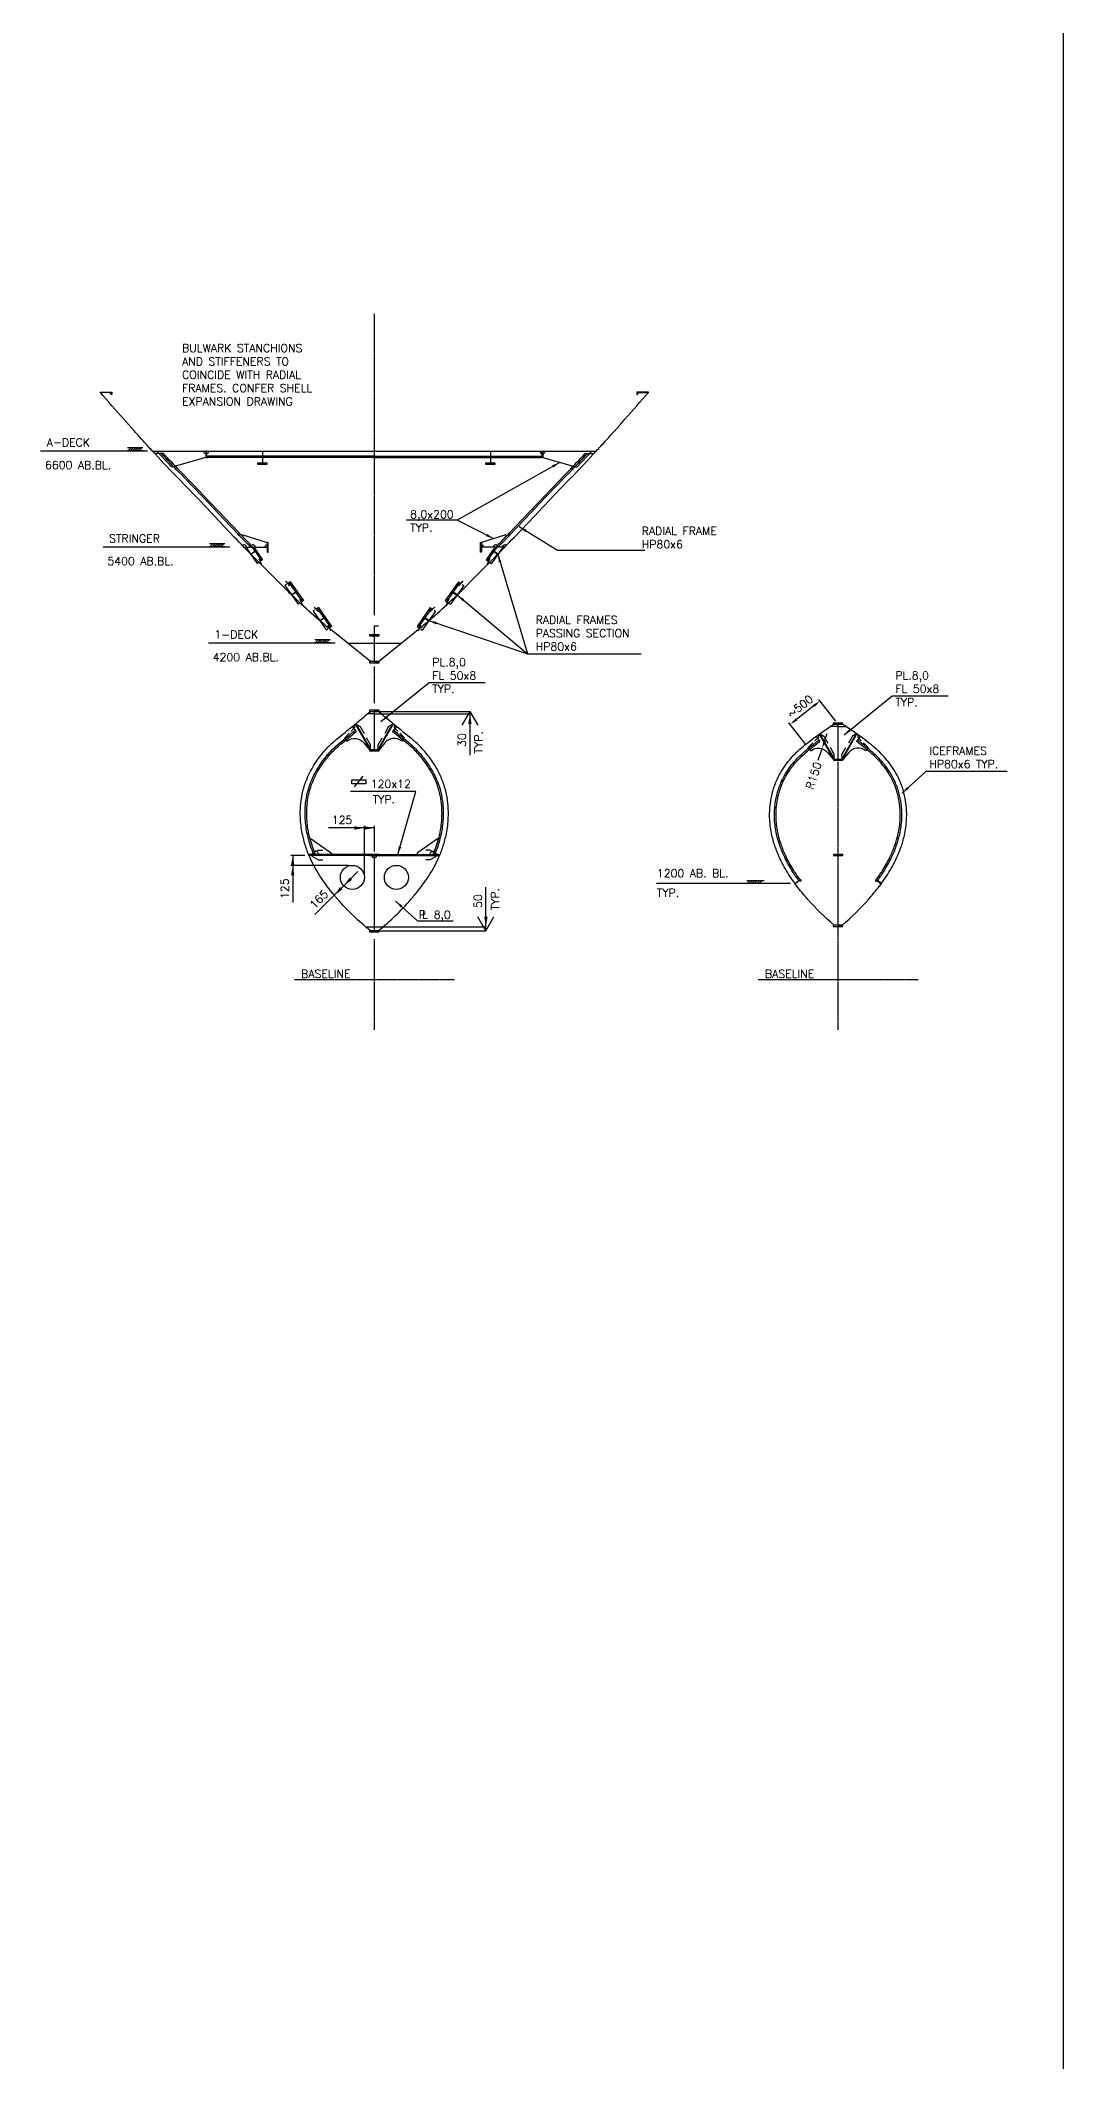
# Model space of a CAD drawing. Extents: x 53504 to 219407, y 25397 to 156081.
# Drawn here: x 204457 to 217246, y 80310 to 105567 of the extents above; entities that cross this region are included whole.
import ezdxf

# ---------------------------------------------------------------- set-up
doc = ezdxf.new("R2010")
doc.units = 0
doc.header["$LTSCALE"] = 250
doc.linetypes.add('PHANTOM', pattern=[2.1, 1.25, -0.2, 0.125, -0.2, 0.125, -0.2])
doc.linetypes.add('PHANTOM2', pattern=[1.25, 0.625, -0.125, 0.125, -0.125, 0.125, -0.125])
doc.layers.get('0').update_dxf_attribs({"linetype": 'CONTINUOUS'})
doc.layers.get('DEFPOINTS').update_dxf_attribs({"linetype": 'CONTINUOUS'})
for name, color, linetype in [('S0CO1', 1, 'CONTINUOUS'), ('S0CO2', 2, 'CONTINUOUS'), ('S0CO5', 4, 'CONTINUOUS'), ('S0DIM', 2, 'CONTINUOUS'), ('S0PH1', 1, 'PHANTOM'), ('S0TX2', 2, 'CONTINUOUS')]:
    doc.layers.add(name, color=color, linetype=linetype)
doc.styles.add('ROMANS', font='romans', dxfattribs={"height": 100})
doc.dimstyles.new('MEDIUM', dxfattribs={"dimscale": 0.5, "dimtxt": 2, "dimasz": 2, "dimexe": 50, "dimexo": 100, "dimgap": 100, "dimtad": 1, "dimdsep": 46, "dimtxsty": 'ROMANS', "dimblk1": 'PIL-2', "dimblk2": 'PIL-3', "dimsah": 1, "dimcen": 200, "dimclrd": 1, "dimclre": 1, "dimclrt": 2, "dimazin": 2, "dimtfac": 1, "dimtmove": 0, "dimatfit": 3, "dimldrblk": 'PIL-3', "dimfxl": 1, "dimtvp": 100, "dimtolj": 1, "dimarcsym": 0})
doc.dimstyles.new('SHORT', dxfattribs={"dimscale": 0.5, "dimtxt": 2, "dimasz": 2, "dimexe": 0, "dimexo": 0, "dimgap": 100, "dimtad": 1, "dimdsep": 46, "dimtxsty": 'ROMANS', "dimblk1": 'PIL-1', "dimblk2": 'PIL-2', "dimsah": 1, "dimcen": 200, "dimclrd": 1, "dimclre": 1, "dimclrt": 2, "dimazin": 2, "dimtfac": 1, "dimtmove": 0, "dimatfit": 3, "dimfxl": 1, "dimtvp": 100, "dimtolj": 1, "dimarcsym": 0})
doc.dimstyles.get("Standard").update_dxf_attribs({"dimscale": 50, "dimtxt": 2, "dimasz": 2, "dimexe": 0.5, "dimexo": 1, "dimgap": 1, "dimtad": 1, "dimdsep": 46, "dimtxsty": 'ROMANS', "dimcen": 1.5, "dimclrd": 1, "dimclre": 1, "dimclrt": 2, "dimazin": 2, "dimtfac": 1, "dimtmove": 2, "dimatfit": 3, "dimfxl": 1, "dimtvp": 100, "dimtolj": 1, "dimarcsym": 0})

# ---------------------------------------------------------------- blocks, each defined once
blk = doc.blocks.new('snip')
at = {"color": 0, "linetype": 'ByBlock'}
for p, q in [((-75, -151), (-75, -221)), ((75, -151), (75, -221))]:
    blk.add_line(p, q, dxfattribs=at)
blk.add_lwpolyline([(75, -151), (13, -43), (-12, -43), (-75, -151)], dxfattribs=at)
blk = doc.blocks.new('SNIP-1')
at = {"color": 0, "linetype": 'PHANTOM'}
blk.add_lwpolyline([(0, 0), (0, -5), (87, -55), (287, -55)], dxfattribs=at)
blk = doc.blocks.new('HP80x7')
at = {"color": 0, "linetype": 'ByBlock'}
blk.add_lwpolyline([(17, -80, 0.773344), (19, -73), (8, -66, -0.267949), (6, -63), (6, 0), (0, 0), (0, -80), (17, -80)], format="xyb", dxfattribs=at)
blk = doc.blocks.new('*X7')
at = {"color": 0}
for p, q in [((13410, 17177), (13450, 17217)), ((13439, 17177), (13479, 17217)), ((13467, 17177), (13507, 17217)), ((13495, 17177), (13535, 17217)), ((13523, 17177), (13563, 17217)), ((13552, 17177), (13592, 17217))]:
    blk.add_line(p, q, dxfattribs=at)
blk = doc.blocks.new('TYKK')
at = {"layer": 'S0CO1'}
for p, q in [((-2.04, 0.82), (2.04, 0.82)), ((-2.04, 0), (2.04, 0))]:
    blk.add_line(p, q, dxfattribs=at)
at = {"layer": 'S0CO1', "xscale": 0.0204, "yscale": 0.0204, "zscale": 0.0204}
blk.add_blockref('*X7', (-275.41, -350.41), dxfattribs=at)
blk = doc.blocks.new('ST10011')
at = {"layer": 'S0CO1'}
for p, q in [((4.24, 0.65), (-0.08, 0.65)), ((0, 0), (0.65, 0.65)), ((0.6, 0), (1.25, 0.65)), ((1.2, 0), (1.85, 0.65)), ((1.8, 0), (2.45, 0.65)), ((2.4, 0), (3.05, 0.65)), ((3, 0), (3.65, 0.65))]:
    blk.add_line(p, q, dxfattribs=at)
blk = doc.blocks.new('*D205')
at = {"layer": 'DEFPOINTS', "color": 0, "transparency": 16777216}
for p in [(214180, 96574), (214228, 96717)]:
    blk.add_point(p, dxfattribs=at)
at = {"layer": 'S0CO1', "color": 1, "lineweight": -2, "transparency": 16777216}
for p, q in [((214259, 96812), (214290, 96907)), ((214180, 96574), (214228, 96717))]:
    blk.add_line(p, q, dxfattribs=at)
at = {"layer": 'S0CO1', "color": 1, "transparency": 16777216}
blk.add_solid([(214243, 96817), (214275, 96807), (214228, 96717)], dxfattribs=at)
at = {"layer": 'S0CO1', "color": 2, "transparency": 16777216, "insert": (214122, 96379), "char_height": 100, "attachment_point": 5, "rotation": 71.6796, "style": 'ROMANS'}
blk.add_mtext('\\A1;R150', dxfattribs=at)
blk = doc.blocks.new('*D206')
at = {"layer": 'DEFPOINTS', "color": 0, "transparency": 16777216}
for p in [(213827, 97019), (214429, 97022), (214053, 96729)]:
    blk.add_point(p, dxfattribs=at)
at = {"layer": 'S0CO1', "color": 1, "lineweight": -2, "transparency": 16777216}
for p, q in [((214124, 97251), (213906, 97081)), ((214398, 97061), (214187, 97332)), ((214023, 96768), (213811, 97039))]:
    blk.add_line(p, q, dxfattribs=at)
at = {"layer": 'S0CO1', "color": 1, "transparency": 16777216}
for points in [[(214113, 97264), (214134, 97238), (214202, 97312)], [(213895, 97094), (213916, 97068), (213827, 97019)]]:
    blk.add_solid(points, dxfattribs=at)
at = {"layer": 'S0CO1', "color": 2, "transparency": 16777216, "insert": (213953, 97245), "char_height": 100, "attachment_point": 5, "rotation": 37.9566, "style": 'ROMANS'}
blk.add_mtext('\\A1;~500', dxfattribs=at)
blk = doc.blocks.new('HP160x8')
at = {"color": 0}
blk.add_lwpolyline([(0, 0), (0, -160), (24, -160, 0.767327), (27, -149), (11, -140, -0.267949), (8, -134), (8, 0)], format="xyb", close=True, dxfattribs=at)
blk = doc.blocks.new('PIL-1')
at = {"color": 0, "linetype": 'ByBlock'}
for q in [(173, 100), (173, -100), (546, 0)]:
    blk.add_line((0, 0), q, dxfattribs=at)
blk = doc.blocks.new('PIL-2')
at = {"color": 0, "linetype": 'ByBlock'}
blk.add_line((0, 0), (-250, 0), dxfattribs=at)
blk.add_solid([(-125, 21), (-125, -21), (0, 0)], dxfattribs=at)
blk = doc.blocks.new('*D207')
at = {"layer": 'DEFPOINTS', "color": 0, "transparency": 16777216}
for p in [(208741, 94491), (210025, 94491), (208692, 94441)]:
    blk.add_point(p, dxfattribs=at)
at = {"layer": 'S0CO1', "color": 1, "lineweight": -2, "transparency": 16777216}
for p, q in [((210025, 94492), (210025, 94943)), ((208741, 94491), (210025, 94491)), ((210025, 94441), (210025, 94491)), ((208692, 94441), (210025, 94441)), ((210025, 94440), (210025, 94439))]:
    blk.add_line(p, q, dxfattribs=at)
for name, p, rotation in [('PIL-1', (210025, 94441), 90), ('PIL-2', (210025, 94491), 270)]:
    blk.add_blockref(name, p, dxfattribs=dict(at, rotation=rotation))
at = {"layer": 'S0CO1', "color": 2, "transparency": 16777216, "insert": (209925, 94812), "char_height": 100, "attachment_point": 5, "rotation": 90, "style": 'ROMANS'}
blk.add_mtext('\\A1;50', dxfattribs=at)
blk = doc.blocks.new('*D208')
at = {"layer": 'DEFPOINTS', "color": 0, "transparency": 16777216}
for p in [(208690, 97181), (208717, 97151), (209825, 97151)]:
    blk.add_point(p, dxfattribs=at)
at = {"layer": 'S0CO1', "color": 1, "lineweight": -2, "transparency": 16777216}
for p, q in [((208690, 97181), (209825, 97181)), ((208717, 97151), (209825, 97151)), ((209825, 97182), (209825, 97183)), ((209825, 97181), (209825, 97151)), ((209825, 97150), (209825, 96693))]:
    blk.add_line(p, q, dxfattribs=at)
for name, p, rotation in [('PIL-1', (209825, 97181), 270), ('PIL-2', (209825, 97151), 90)]:
    blk.add_blockref(name, p, dxfattribs=dict(at, rotation=rotation))
at = {"layer": 'S0CO1', "color": 2, "transparency": 16777216, "insert": (209725, 96824), "char_height": 100, "attachment_point": 5, "rotation": 90, "style": 'ROMANS'}
blk.add_mtext('\\A1;30', dxfattribs=at)
blk = doc.blocks.new('PLDIM2')
at = {"layer": 'S0TX2', "style": 'ROMANS'}
for s, p in [('P', (-19, 0)), ('L', (23, 0))]:
    blk.add_text(s, height=100, dxfattribs=at).set_placement(p)
blk.add_attdef('XX.X', (168, -1), '', height=100, dxfattribs=at)
blk = doc.blocks.new('PIL-3')
at = {"color": 0, "linetype": 'ByBlock'}
blk.add_line((0, 0), (250, 0), dxfattribs=at)
blk.add_solid([(125, 21), (125, -21), (0, 0)], dxfattribs=at)
blk = doc.blocks.new('*D209')
at = {"layer": 'DEFPOINTS', "color": 0, "transparency": 16777216}
for p in [(208506, 95725), (208631, 95383), (208506, 95108)]:
    blk.add_point(p, dxfattribs=at)
at = {"layer": 'S0CO1', "color": 1, "lineweight": -2, "transparency": 16777216}
for p, q in [((208506, 95725), (208056, 95725)), ((208506, 95158), (208506, 95750)), ((208630, 95725), (208507, 95725)), ((208631, 95433), (208631, 95750))]:
    blk.add_line(p, q, dxfattribs=at)
at = {"layer": 'S0CO1', "color": 1, "lineweight": -2, "transparency": 16777216, "rotation": 180}
blk.add_blockref('PIL-3', (208506, 95725), dxfattribs=at)
at = {"layer": 'S0CO1', "color": 1, "lineweight": -2, "transparency": 16777216}
blk.add_blockref('PIL-2', (208631, 95725), dxfattribs=at)
at = {"layer": 'S0CO1', "color": 2, "transparency": 16777216, "insert": (208227, 95825), "char_height": 100, "attachment_point": 5, "style": 'ROMANS'}
blk.add_mtext('\\A1;125', dxfattribs=at)
blk = doc.blocks.new('*D210')
at = {"layer": 'DEFPOINTS', "color": 0, "transparency": 16777216}
for p in [(208248, 95003), (208249, 95002), (208131, 94884)]:
    blk.add_point(p, dxfattribs=at)
at = {"layer": 'S0CO1', "color": 1, "lineweight": -2, "transparency": 16777216}
for p, q in [((208248, 95002), (208130, 94886)), ((208214, 95038), (208231, 95021)), ((208130, 94885), (207886, 94642)), ((208095, 94919), (208112, 94903))]:
    blk.add_line(p, q, dxfattribs=at)
for name, p, rotation in [('PIL-2', (208130, 94885), 224.8813289978603), ('PIL-3', (208248, 95003), 44.88132899786034)]:
    blk.add_blockref(name, p, dxfattribs=dict(at, rotation=rotation))
at = {"layer": 'S0CO1', "color": 2, "transparency": 16777216, "insert": (207937, 94834), "char_height": 100, "attachment_point": 5, "rotation": 44.8813, "style": 'ROMANS'}
blk.add_mtext('\\A1;165', dxfattribs=at)
blk = doc.blocks.new('*D211')
at = {"layer": 'DEFPOINTS', "color": 0, "transparency": 16777216}
for p in [(207610, 95258), (207813, 95383), (208356, 95258)]:
    blk.add_point(p, dxfattribs=at)
at = {"layer": 'S0CO1', "color": 1, "lineweight": -2, "transparency": 16777216}
for p, q in [((207763, 95383), (207585, 95383)), ((208306, 95258), (207585, 95258)), ((207610, 95382), (207610, 95259)), ((207610, 95258), (207610, 94795))]:
    blk.add_line(p, q, dxfattribs=at)
for name, p, rotation in [('PIL-2', (207610, 95383), 90), ('PIL-3', (207610, 95258), 270)]:
    blk.add_blockref(name, p, dxfattribs=dict(at, rotation=rotation))
at = {"layer": 'S0CO1', "color": 2, "transparency": 16777216, "insert": (207510, 94966), "char_height": 100, "attachment_point": 5, "rotation": 90, "style": 'ROMANS'}
blk.add_mtext('\\A1;125', dxfattribs=at)
blk = doc.blocks.new('FLST-2')
at = {"layer": 'S0TX2', "color": 1}
for p, q in [((-256, 101), (-256, 151)), ((-256, 151), (-81, 151)), ((-81, 101), (-256, 101)), ((-222, 65), (-117, 198)), ((-81, 151), (-81, 101))]:
    blk.add_line(p, q, dxfattribs=at)
at = {"layer": 'S0TX2', "style": 'ROMANS'}
blk.add_attdef('FL.ST', (-20, 50), '', height=100, dxfattribs=at)

msp = doc.modelspace()

# ---------------------------------------------------------------- linework, layer by layer
at = {"layer": 'S0CO1', "color": 6}
msp.add_line((217245.628, 56596.307), (217244.682, 153661.231), dxfattribs=at)
at = {"layer": 'S0CO1', "color": 0}
for p, q in [((205995.438, 100402.987), (205886.102, 100402.987)), ((208630.568, 100372.987), (206531.337, 100372.987)), ((208630.568, 100352.987), (206542.397, 100352.987)), ((208630.568, 100372.987), (210729.799, 100372.987)), ((208630.568, 100352.987), (210718.739, 100352.987)), ((211265.699, 100402.987), (211375.034, 100402.987)), ((206822.91, 99232.987), (205240.465, 99232.987)), ((207025.188, 99232.987), (207167.655, 99030.477)), ((207123.001, 99232.987), (207233.085, 99076.508)), ((210138.135, 99232.987), (210028.051, 99076.508)), ((210235.948, 99232.987), (210093.482, 99030.477)), ((207578.884, 98800.458), (207743.832, 98565.991)), ((209682.252, 98800.458), (209517.304, 98565.991)), ((207513.453, 98754.428), (207678.402, 98519.96)), ((209747.683, 98754.428), (209582.734, 98519.96)), ((207866.512, 98433.17), (208031.46, 98198.703)), ((207931.943, 98479.201), (208096.891, 98244.734)), ((209329.193, 98479.201), (209164.245, 98244.734)), ((209394.624, 98433.17), (209229.676, 98198.703)), ((208353.118, 96992.422), (208403.986, 96930.678)), ((208573.426, 96708.203), (208399.265, 97012.727)), ((208580.37, 96712.175), (208406.209, 97016.698)), ((208631.568, 97150.78), (208544.499, 97150.78)), ((208629.568, 97150.78), (208716.637, 97150.78)), ((208680.766, 96712.175), (208854.927, 97016.698)), ((208687.71, 96708.203), (208861.872, 97012.727)), ((208908.018, 96992.422), (208857.15, 96930.678)), ((214426.897, 96991.862), (214329.823, 96991.862)), ((214428.897, 96991.862), (214525.971, 96991.862)), ((214152.232, 96870.924), (214199.329, 96806.257)), ((214370.755, 96589.157), (214196.593, 96893.68)), ((214377.699, 96593.129), (214203.538, 96897.652)), ((214478.095, 96593.129), (214652.256, 96897.652)), ((214485.039, 96589.157), (214659.2, 96893.68)), ((214703.562, 96870.924), (214656.465, 96806.257)), ((208570.568, 95394.987), (207808.31, 95394.987)), ((208570.568, 95382.987), (207813.263, 95382.987)), ((208690.568, 95394.987), (209452.827, 95394.987)), ((208690.568, 95382.987), (209447.873, 95382.987)), ((208520.031, 94490.624), (208741.105, 94490.624))]:
    msp.add_line(p, q, dxfattribs=at)
for points in [[(206525.337, 100352.987), (206101.205, 100232.987), (205912.834, 100432.987)], [(210735.799, 100352.987), (211159.931, 100232.987), (211348.303, 100432.987)], [(206974.628, 99376.795), (206985.42, 99387.212), (207291.984, 99292.987)], [(210286.508, 99376.795), (210275.716, 99387.212), (209969.152, 99292.987)]]:
    msp.add_lwpolyline(points, dxfattribs=at)
at = {"layer": 'S0CO1', "color": 0, "flags": 128}
for points in [[(207085.667, 99232.987, -0.00335696), (206922.658, 99402.356), (206674.101, 99664.417), (206574.299, 99769.568), (206474.175, 99874.457, 0.00125517), (206186.304, 100173.393, -0.004500322), (205968.063, 100402.987)], [(207113.622, 99232.987, -0.00363604), (206937.161, 99416.128), (206688.612, 99678.18), (206588.786, 99783.357), (206488.629, 99888.281, 0.001255226), (206200.676, 100187.302, -0.004234628), (205995.438, 100402.987)], [(210147.514, 99232.987, 0.00363604), (210323.975, 99416.128), (210572.524, 99678.18), (210672.35, 99783.357), (210772.507, 99888.281, -0.001255226), (211060.461, 100187.302, 0.004234628), (211265.699, 100402.987)], [(210175.469, 99232.987, 0.00335696), (210338.478, 99402.356), (210587.035, 99664.417), (210686.837, 99769.568), (210786.961, 99874.457, -0.00125517), (211074.832, 100173.393, 0.004500322), (211293.073, 100402.987)], [(207873.336, 95394.987, -0.020054058), (207833.522, 95499.32, -0.028234), (207793.36, 95645.585, -0.037268), (207767.125, 95835.818, -0.041807), (207771.141, 96026.723, -0.033775), (207796.288, 96171.359, -0.036591), (207841.259, 96310.4, -0.02592), (207886.583, 96407.228, -0.020756), (207941.361, 96500.476, -0.033438), (208046.111, 96641.317, -0.040787), (208169.286, 96763.889, -0.003606399), (208182.642, 96775.011), (208196.721, 96786.539, 0.001080447), (208391.269, 96946.114, 0.001080447)], [(207895.122, 95394.987, -0.02161682), (207852.479, 95505.696, -0.028234), (207812.914, 95649.784, -0.037268), (207787.086, 95837.068, -0.041807), (207791.031, 96024.635, -0.033775), (207815.716, 96166.611, -0.036591), (207859.788, 96302.871, -0.02592), (207904.233, 96397.822, -0.020756), (207958.17, 96489.639, -0.033438), (208061.326, 96628.336, -0.040787), (208182.192, 96748.61, -0.003604073), (208195.321, 96759.543), (208209.382, 96771.056, 0.001080391), (208403.986, 96930.678, 0.001080391)], [(209366.014, 95394.987, 0.02161682), (209408.658, 95505.696, 0.028234), (209448.222, 95649.784, 0.037268), (209474.05, 95837.068, 0.041807), (209470.105, 96024.635, 0.033775), (209445.42, 96166.611, 0.036591), (209401.348, 96302.871, 0.02592), (209356.903, 96397.822, 0.020756), (209302.966, 96489.639, 0.033438), (209199.81, 96628.336, 0.040787), (209078.944, 96748.61, 0.003604073), (209065.816, 96759.543), (209051.754, 96771.056, -0.001080391), (208857.15, 96930.678, -0.001080391)], [(209387.801, 95394.987, 0.020054058), (209427.614, 95499.32, 0.028234), (209467.777, 95645.585, 0.037268), (209494.011, 95835.818, 0.041807), (209489.995, 96026.723, 0.033775), (209464.849, 96171.359, 0.036591), (209419.877, 96310.4, 0.02592), (209374.553, 96407.228, 0.020756), (209319.776, 96500.476, 0.033438), (209215.025, 96641.317, 0.040787), (209091.85, 96763.889, 0.003606399), (209078.494, 96775.011), (209064.415, 96786.539, -0.001080447), (208869.867, 96946.114, -0.001080447)], [(213934.921, 95068.769, -0.01546808), (213857.472, 95181.998, -0.031115), (213759.332, 95358.791, -0.025902), (213700.79, 95500.099, -0.030312), (213658.76, 95646.067, -0.020171), (213641.593, 95740.721, -0.022256), (213632.554, 95835.991, -0.022387), (213632.045, 95930.807, -0.022561), (213640.056, 96025.224, -0.035856), (213669.603, 96169.968, -0.038531), (213720.049, 96308.133, -0.028996), (213771.299, 96405.366, -0.027247), (213833.372, 96496.58, -0.023229), (213897.676, 96573.162, -0.018102), (213968.948, 96645.046, -0.016545), (214050.694, 96716.8, -0.00978), (214137.377, 96785.156, -0.004679409), (214187.555, 96822.424, -0.004679409)], [(213950.974, 95080.694, -0.01542795), (213874.321, 95192.773, -0.031115), (213777.388, 95367.392, -0.025902), (213719.639, 95506.787, -0.030312), (213678.279, 95650.427, -0.020171), (213661.4, 95743.493, -0.022256), (213652.529, 95836.992, -0.022387), (213652.029, 95930.019, -0.022561), (213659.888, 96022.636, -0.035856), (213688.862, 96164.575, -0.038531), (213738.253, 96299.849, -0.028996), (213788.421, 96395.031, -0.027247), (213849.269, 96484.444, -0.023229), (213912.379, 96559.604, -0.018102), (213982.631, 96630.46, -0.016545), (214063.383, 96701.341, -0.00978), (214149.452, 96769.213, -0.004679406), (214199.329, 96806.257, -0.004679406)], [(214904.82, 95080.694, 0.01542795), (214981.472, 95192.773, 0.031115), (215078.406, 95367.392, 0.025902), (215136.155, 95506.787, 0.030312), (215177.515, 95650.427, 0.020171), (215194.394, 95743.493, 0.022256), (215203.265, 95836.992, 0.022387), (215203.765, 95930.019, 0.022561), (215195.906, 96022.636, 0.035856), (215166.932, 96164.575, 0.038531), (215117.541, 96299.849, 0.028996), (215067.373, 96395.031, 0.027247), (215006.525, 96484.444, 0.023229), (214943.415, 96559.604, 0.018102), (214873.163, 96630.46, 0.016545), (214792.411, 96701.341, 0.00978), (214706.342, 96769.213, 0.004679406), (214656.465, 96806.257, 0.004679406)], [(214920.873, 95068.769, 0.01546808), (214998.322, 95181.998, 0.031115), (215096.462, 95358.791, 0.025902), (215155.003, 95500.099, 0.030312), (215197.034, 95646.067, 0.020171), (215214.201, 95740.721, 0.022256), (215223.24, 95835.991, 0.022387), (215223.749, 95930.807, 0.022561), (215215.738, 96025.224, 0.035856), (215186.191, 96169.968, 0.038531), (215135.745, 96308.133, 0.028996), (215084.495, 96405.366, 0.027247), (215022.422, 96496.58, 0.023229), (214958.118, 96573.162, 0.018102), (214886.846, 96645.046, 0.016545), (214805.1, 96716.8, 0.00978), (214718.417, 96785.156, 0.004679409), (214668.239, 96822.424, 0.004679409)]]:
    msp.add_lwpolyline(points, format="xyb", dxfattribs=at)
at = {"layer": 'S0CO1', "color": 0}
for points in [[(208376.267, 97011.504, -0.380493881), (208374.761, 96971.648), (208339.114, 96934.511)], [(208884.869, 97011.504, 0.380493881), (208886.376, 96971.648), (208922.023, 96934.511)], [(208314.031, 96908.38), (208256.059, 96847.986), (208287.741, 96809.305), (208287.93, 96809.46, -0.413836442), (208498.924, 96788.884), (208570.568, 96701.872)], [(208947.105, 96908.38), (209005.077, 96847.986), (208973.395, 96809.305), (208973.206, 96809.46, 0.413836442), (208762.212, 96788.884), (208690.568, 96701.872)], [(214111.36, 96789.334), (214053.388, 96728.939), (214085.07, 96690.258), (214085.259, 96690.413, -0.413836442), (214296.253, 96669.838), (214367.897, 96582.825)], [(214175.381, 96890.006, -0.380493881), (214173.875, 96850.15), (214138.228, 96813.013)], [(214744.434, 96789.334), (214802.406, 96728.939), (214770.724, 96690.258), (214770.535, 96690.413, 0.413836442), (214559.541, 96669.838), (214487.897, 96582.825)], [(214680.413, 96890.006, 0.380493881), (214681.919, 96850.15), (214717.566, 96813.013)]]:
    msp.add_lwpolyline(points, format="xyb", dxfattribs=at)
at = {"layer": 'S0CO1', "color": 0, "flags": 128}
for points in [[(207879.68, 95431.887), (207828.889, 95583.702), (207842.722, 95588.001), (208095.122, 95409.987), (208095.122, 95394.987), (207935.122, 95394.987, 0.535677284)], [(209381.456, 95431.887), (209432.247, 95583.702), (209418.414, 95588.001), (209166.014, 95409.987), (209166.014, 95394.987), (209326.014, 95394.987, -0.535677284)]]:
    msp.add_lwpolyline(points, format="xyb", close=True, dxfattribs=at)
at = {"layer": 'S0CO1', "color": 0}
for centre in [(208355.568, 95107.987), (208905.568, 95107.987)]:
    msp.add_circle(centre, 150, dxfattribs=at)
for centre, start, end in [((206525.337, 100432.987), 180, 270), ((206531.337, 100432.987), 270, 0), ((210729.799, 100432.987), 180, 270), ((210735.799, 100432.987), 270, 0), ((207001.984, 99232.987), 0, 134.0491084), ((207113.622, 99232.987), 0, 134.3034363), ((207291.984, 99232.987), 90, 180), ((209969.152, 99232.987), 0, 90), ((210147.514, 99232.987), 45.6965637, 180), ((210259.152, 99232.987), 45.9508916, 180), ((208630.568, 95382.987), 180, 0)]:
    msp.add_arc(centre, 30, start, end, dxfattribs=at)
at = {"layer": 'S0CO2', "color": 0}
for points in [[(205205.645, 101172.028), (205350.645, 101172.028), (205350.645, 101149.028, -0.767326988), (205339.449, 101146.028), (205330.211, 101162.028, 0.267949192), (205325.015, 101165.028), (205205.645, 101165.028)], [(212055.491, 101172.028), (211910.491, 101172.028), (211910.491, 101149.028, 0.767326988), (211921.687, 101146.028), (211930.925, 101162.028, -0.267949192), (211936.121, 101165.028), (212055.491, 101165.028)]]:
    msp.add_lwpolyline(points, format="xyb", close=True, dxfattribs=at)
for points in [[(207170.568, 100270.987), (207290.568, 100270.987), (207290.568, 100282.987), (207170.568, 100282.987)], [(210020.568, 100270.987), (210140.568, 100270.987), (210140.568, 100282.987), (210020.568, 100282.987)], [(207303.984, 99172.987), (207303.984, 99292.987), (207291.984, 99292.987), (207291.984, 99172.987)], [(209957.152, 99172.987), (209957.152, 99292.987), (209969.152, 99292.987), (209969.152, 99172.987)], [(208570.568, 98128.213), (208690.568, 98128.213), (208690.568, 98140.213), (208570.568, 98140.213)], [(208569.568, 97790.728), (208689.568, 97790.728), (208689.568, 97805.728), (208569.568, 97805.728)], [(208569.568, 97180.78), (208689.568, 97180.78), (208689.568, 97195.78), (208569.568, 97195.78)], [(214366.897, 97021.862), (214486.897, 97021.862), (214486.897, 97036.862), (214366.897, 97036.862)], [(208570.568, 96689.872), (208690.568, 96689.872), (208690.568, 96701.872), (208570.568, 96701.872)], [(214367.897, 96570.825), (214487.897, 96570.825), (214487.897, 96582.825), (214367.897, 96582.825)], [(208570.568, 95382.987), (208690.568, 95382.987), (208690.568, 95394.987), (208570.568, 95394.987)], [(214367.897, 95382.987), (214487.897, 95382.987), (214487.897, 95394.987), (214367.897, 95394.987)], [(214366.897, 94493.847), (214486.897, 94493.847), (214486.897, 94508.847), (214366.897, 94508.847)], [(208571.568, 94425.624), (208691.568, 94425.624), (208691.568, 94440.624), (208571.568, 94440.624)]]:
    msp.add_lwpolyline(points, close=True, dxfattribs=at)
at = {"layer": 'S0CO5', "color": 0}
for p, q in [((205858.337, 100432.987), (211402.799, 100432.987)), ((207230.568, 100432.987), (207230.568, 100282.987)), ((210080.568, 100432.987), (210080.568, 100282.987)), ((207001.984, 99232.987), (207291.984, 99232.987)), ((210259.152, 99232.987), (209969.152, 99232.987)), ((208630.568, 98140.213), (208630.568, 98251.975)), ((208630.568, 98251.975), (208680.568, 98251.975)), ((208296.686, 98032.987), (208964.451, 98032.987)), ((208630.568, 97805.728), (208630.568, 98128.213)), ((208630.568, 96701.872), (208630.568, 97180.78)), ((214427.897, 96582.825), (214427.897, 97021.862)), ((208630.568, 94440.624), (208630.568, 95382.987))]:
    msp.add_line(p, q, dxfattribs=at)
at = {"layer": 'S0CO5', "color": 0, "flags": 128}
for points in [[(208630.568, 97805.728), (208580.568, 97805.728), (208130.568, 98165.971, -0.010767), (207875.64, 98379.217, -0.011762), (207630.568, 98603.737, -0.004805), (207514.105, 98717.755), (207398.844, 98832.987), (207298.855, 98932.98), (207198.879, 99032.987), (207164.688, 99067.292), (207130.568, 99101.672, -0.005141), (206879.15, 99361.04), (206630.568, 99623.127), (206530.84, 99728.201), (206430.813, 99832.987, 0.001255), (206143.19, 100131.666, -0.005871), (205858.337, 100432.987, -0.002715), (205743.98, 100558.189, -0.001034), (205630.568, 100684.248), (205564.109, 100758.555), (205497.781, 100832.987, -0.002590495), (205205.644, 101165.028, -0.002590495)], [(208630.568, 97805.728), (208680.568, 97805.728), (209130.568, 98165.971, 0.010767), (209385.496, 98379.217, 0.011762), (209630.568, 98603.737, 0.004805), (209747.031, 98717.755), (209862.292, 98832.987), (209962.281, 98932.98), (210062.257, 99032.987), (210096.449, 99067.292), (210130.568, 99101.672, 0.005141), (210381.987, 99361.04), (210630.568, 99623.127), (210730.297, 99728.201), (210830.323, 99832.987, -0.001255), (211117.946, 100131.666, 0.005871), (211402.799, 100432.987, 0.002715), (211517.156, 100558.189, 0.001034), (211630.568, 100684.248), (211697.027, 100758.555), (211763.355, 100832.987, 0.002590495), (212055.492, 101165.028, 0.002590495)], [(208631.568, 94440.624), (208580.568, 94440.624, -0.04474), (208173.798, 94832.987, -0.002638), (208152.056, 94858.343, -0.002371), (208130.568, 94883.917, -0.023598), (207968.285, 95098.826, -0.041527), (207835.279, 95332.987, -0.027289), (207776.652, 95480.193, -0.028234), (207734.697, 95632.987, -0.037268), (207707.243, 95832.068, -0.041807), (207711.469, 96032.987, -0.033775), (207738.003, 96185.601, -0.036591), (207785.674, 96332.987, -0.02592), (207833.632, 96435.445, -0.020756), (207890.932, 96532.987, -0.033438), (208000.466, 96680.26, -0.040787), (208130.568, 96809.724, -0.003613), (208144.606, 96821.414), (208158.741, 96832.987, 0.00235), (208580.568, 97180.78), (208631.568, 97180.78)], [(208629.568, 94440.624), (208680.568, 94440.624, 0.04474), (209087.338, 94832.987, 0.002638), (209109.08, 94858.343, 0.002371), (209130.568, 94883.917, 0.023598), (209292.851, 95098.826, 0.041527), (209425.857, 95332.987, 0.027289), (209484.484, 95480.193, 0.028234), (209526.439, 95632.987, 0.037268), (209553.893, 95832.068, 0.041807), (209549.668, 96032.987, 0.033775), (209523.134, 96185.601, 0.036591), (209475.463, 96332.987, 0.02592), (209427.504, 96435.445, 0.020756), (209370.204, 96532.987, 0.033438), (209260.67, 96680.26, 0.040787), (209130.568, 96809.724, 0.003613), (209116.53, 96821.414), (209102.396, 96832.987, -0.00235), (208680.568, 97180.78), (208629.568, 97180.78)], [(214428.897, 94508.847), (214377.897, 94508.847, -0.032983), (214049.342, 94832.987, -0.007091), (213987.435, 94904.716, -0.009199), (213927.897, 94978.423, -0.023025), (213806.925, 95149.672, -0.031115), (213705.164, 95332.987, -0.025902), (213644.244, 95480.035, -0.030312), (213600.203, 95632.987, -0.020171), (213582.172, 95732.403, -0.022256), (213572.63, 95832.987, -0.022387), (213572.091, 95933.17, -0.022561), (213580.56, 96032.987, -0.035856), (213611.826, 96186.148, -0.038531), (213665.439, 96332.987, -0.028996), (213719.93, 96436.371, -0.027247), (213785.68, 96532.987, -0.023229), (213853.567, 96613.837, -0.018102), (213927.897, 96688.805, -0.016545), (214012.626, 96763.177, -0.00978), (214101.153, 96832.987, -0.024656), (214377.897, 97021.862), (214428.897, 97021.862)], [(214426.897, 94508.847), (214477.897, 94508.847, 0.032983), (214806.452, 94832.987, 0.007091), (214868.359, 94904.716, 0.009199), (214927.897, 94978.423, 0.023025), (215048.869, 95149.672, 0.031115), (215150.63, 95332.987, 0.025902), (215211.549, 95480.035, 0.030312), (215255.591, 95632.987, 0.020171), (215273.622, 95732.403, 0.022256), (215283.164, 95832.987, 0.022387), (215283.703, 95933.17, 0.022561), (215275.234, 96032.987, 0.035856), (215243.968, 96186.148, 0.038531), (215190.355, 96332.987, 0.028996), (215135.863, 96436.371, 0.027247), (215070.113, 96532.987, 0.023229), (215002.227, 96613.837, 0.018102), (214927.897, 96688.805, 0.016545), (214843.167, 96763.177, 0.00978), (214754.641, 96832.987, 0.024656), (214477.897, 97021.862), (214426.897, 97021.862)]]:
    msp.add_lwpolyline(points, format="xyb", dxfattribs=at)
msp.add_lwpolyline([(214427.897, 94508.847), (214427.897, 95382.987)], dxfattribs=at)
at = {"layer": 'S0PH1', "color": 0, "ltscale": 0.02}
for p, q in [((208630.568, 98384.644), (208630.568, 102147.996)), ((208630.568, 97283.999), (208630.568, 97743.804)), ((214427.897, 95409.827), (214427.897, 96556.634)), ((214427.897, 93203.958), (214427.897, 94486.388)), ((208630.568, 93203.958), (208630.568, 94334.926)), ((207630.568, 93832.987), (209630.568, 93832.987)), ((213427.897, 93832.987), (215427.897, 93832.987))]:
    msp.add_line(p, q, dxfattribs=at)
at = {"layer": 'S0PH1', "color": 0}
for p, q in [((207101.604, 99232.987), (207218.772, 99066.438)), ((210159.532, 99232.987), (210042.364, 99066.438)), ((207564.571, 98790.389), (207729.52, 98555.922)), ((209696.565, 98790.389), (209531.617, 98555.922)), ((207917.63, 98469.132), (208082.578, 98234.664)), ((209343.506, 98469.132), (209178.558, 98234.664))]:
    msp.add_line(p, q, dxfattribs=at)
at = {"layer": 'S0PH1', "color": 0, "linetype": 'PHANTOM2', "flags": 128}
for points in [[(207233.085, 99076.508), (207212.802, 99062.238), (207187.167, 99089.608), (207221.363, 99022.857), (207195.728, 99050.227), (207167.655, 99030.477)], [(210028.051, 99076.508), (210048.334, 99062.238), (210073.969, 99089.608), (210039.773, 99022.857), (210065.408, 99050.227), (210093.482, 99030.477)], [(207578.884, 98800.458), (207558.601, 98786.189), (207575.699, 98752.814), (207524.429, 98807.552), (207541.527, 98774.177), (207513.453, 98754.428)], [(209682.252, 98800.458), (209702.535, 98786.189), (209685.437, 98752.814), (209736.708, 98807.552), (209719.609, 98774.177), (209747.683, 98754.428)], [(207743.832, 98565.991), (207723.549, 98551.722), (207697.914, 98579.091), (207732.111, 98512.341), (207706.475, 98539.71), (207678.402, 98519.96)], [(209517.304, 98565.991), (209537.587, 98551.722), (209563.222, 98579.091), (209529.025, 98512.341), (209554.661, 98539.71), (209582.734, 98519.96)], [(207931.943, 98479.201), (207911.66, 98464.932), (207928.758, 98431.556), (207877.487, 98486.295), (207894.586, 98452.92), (207866.512, 98433.17)], [(208096.891, 98244.734), (208076.608, 98230.464), (208050.973, 98257.834), (208085.169, 98191.083), (208059.534, 98218.453), (208031.46, 98198.703)], [(209164.245, 98244.734), (209184.528, 98230.464), (209210.164, 98257.834), (209175.967, 98191.083), (209201.602, 98218.453), (209229.676, 98198.703)], [(209329.193, 98479.201), (209349.477, 98464.932), (209332.378, 98431.556), (209383.649, 98486.295), (209366.551, 98452.92), (209394.624, 98433.17)]]:
    msp.add_lwpolyline(points, dxfattribs=at)
at = {"layer": 'S0TX2', "color": 0}
for p, q in [((205796.736, 100432.987), (204456.554, 100432.987)), ((208138.987, 98032.987), (206556.542, 98032.987))]:
    msp.add_line(p, q, dxfattribs=at)
msp.add_lwpolyline([(213833.3, 95032.987), (212156.466, 95032.987)], dxfattribs=at)

# ---------------------------------------------------------------- block references
at = {"layer": 'S0CO1', "color": 0}
for name, p, xscale, yscale, zscale, rotation in [('SNIP-1', (208406.209, 97016.698), -0.5, 0.5, 0.5, 119.7658701747179), ('SNIP-1', (208854.927, 97016.698), 0.5, 0.5, 0.5, 240.2341298252821), ('SNIP-1', (208580.37, 96712.175), 0.5, 0.5, 0.5, 119.7658701747253), ('SNIP-1', (208680.766, 96712.175), -0.5, 0.5, 0.5, 240.2341298252747), ('SNIP-1', (214203.538, 96897.652), -0.5, 0.5, 0.5, 119.7658701747179), ('SNIP-1', (214652.256, 96897.652), 0.5, 0.5, 0.5, 240.2341298252821), ('SNIP-1', (214377.699, 96593.129), 0.5, 0.5, 0.5, 119.7658701747252), ('SNIP-1', (214478.095, 96593.129), -0.5, 0.5, 0.5, 240.2341298252747), ('snip', (207810.977, 95388.489), 0.8, 0.8, 0.8, 90), ('snip', (209450.159, 95388.489), -0.8, 0.8, 0.8, 270)]:
    msp.add_blockref(name, p, dxfattribs=dict(at, xscale=xscale, yscale=yscale, zscale=zscale, rotation=rotation))
for name, p, values in [('FLST-2', (208605.914, 96175.399), {'FL.ST': '120x12'}), ('PLDIM2', (209203.793, 94592.528), {'XX.X': '8,0'})]:
    msp.add_blockref(name, p, dxfattribs=at).add_auto_attribs(values)
at = {"layer": 'S0CO2', "color": 0}
msp.add_blockref('HP80x7', (206525.337, 100432.987), dxfattribs=at)
at = {"layer": 'S0CO2', "color": 0, "xscale": -1}
msp.add_blockref('HP80x7', (210735.799, 100432.987), dxfattribs=at)
at = {"layer": 'S0CO2', "color": 0, "yscale": 0.5, "zscale": 0.5}
for p, xscale, rotation in [((207085.18, 99147.71), -0.4999999999999999, 125.1264946642055), ((210175.956, 99147.71), 0.5, 234.8735053357945), ((207595.928, 98637.194), -0.4999999999999999, 125.1264946642055), ((209665.209, 98637.194), 0.5, 234.8735053357945), ((207948.986, 98315.936), -0.4999999999999999, 125.1264946642055), ((209312.15, 98315.936), 0.5, 234.8735053357945)]:
    msp.add_blockref('HP160x8', p, dxfattribs=dict(at, xscale=xscale, rotation=rotation))
at = {"layer": 'S0CO2', "color": 0, "xscale": -1, "rotation": 126.608000935023}
msp.add_blockref('HP80x7', (213886.755, 95032.987), dxfattribs=at)
at = {"layer": 'S0CO2', "color": 0, "rotation": 233.391999064977}
msp.add_blockref('HP80x7', (214969.039, 95032.987), dxfattribs=at)
at = {"layer": 'S0DIM', "color": 0, "xscale": 50, "yscale": 50, "zscale": 50}
msp.add_blockref('ST10011', (213290.381, 95032.987), dxfattribs=at)
at = {"layer": 'S0TX2', "color": 0, "xscale": 47.25, "yscale": 47.25, "zscale": 47.25}
for p in [(205641.308, 100441.993), (206666.162, 99241.993), (207982.239, 98041.993)]:
    msp.add_blockref('TYKK', p, dxfattribs=at)

# ---------------------------------------------------------------- texts
at = {"layer": 'S0TX2', "color": 0, "style": 'ROMANS'}
for s, p in [('A-DECK', (204536.415, 100493.245)), ('6600 AB.BL.', (204514.113, 100209.503)), ('STRINGER', (205315.363, 99293.245)), ('5400 AB.BL.', (205293.705, 99009.503)), ('1-DECK', (206631.44, 98093.245)), ('4200 AB.BL.', (206609.782, 97809.503)), ('TYP.', (208609.794, 96033.055)), ('1200 AB. BL.', (212161.913, 95108.854)), ('TYP.', (212161.913, 94864.933)), ('BASELINE', (207715.55, 93852.716)), ('BASELINE', (213512.879, 93852.716))]:
    msp.add_text(s, height=100, dxfattribs=at).set_placement(p)
for p in [(209981.314, 96656.828), (210189.001, 94696.328)]:
    msp.add_text('TYP.', height=100, rotation=90, dxfattribs=at).set_placement(p)
at = {"layer": 'S0TX2', "color": 0, "char_height": 100, "attachment_point": 1, "style": 'ROMANS'}
for s, insert, width in [('BULWARK STANCHIONS AND STIFFENERS TO COINCIDE WITH RADIAL FRAMES. CONFER SHELL EXPANSION DRAWING', (206226.923, 101772.327), 1796.90935), ('8,0x200\\PTYP.', (209077.946, 99694.418), 1392.29379), ('RADIAL FRAME HP80x6', (211972.602, 99486.774), 1392.29379), ('RADIAL FRAMES PASSING SECTION HP80x6', (210647.21, 98375.6), 1392.29379), ('PL.8,0\\PFL 50x8\\PTYP.', (209354.754, 97846.747), 1392.29379), ('PL.8,0\\PFL 50x8\\PTYP.', (215143.083, 97680.329), 1392.29379), ('ICEFRAMES\\PHP80x6 TYP.', (215567.531, 96740.314), 1392.29379)]:
    msp.add_mtext(s, dxfattribs=dict(at, insert=insert, width=width))

# ---------------------------------------------------------------- dimensions: what is measured, and where the dimension line sits
at = {"layer": 'S0CO1', "color": 0}
dim = msp.add_aligned_dim(p1=(214428.897, 97021.862), p2=(214053.388, 96728.939), distance=-368.274, text='~500', dimstyle='STANDARD', dxfattribs=at)
dim.commit()
dim.dimension.update_dxf_attribs({"geometry": '*D206', "text_midpoint": (213953.124, 97244.624)})
for base, p1, p2, dimstyle, picture, middle in [((209825.422, 97150.78), (208689.568, 97180.78), (208716.637, 97150.78), 'SHORT', '*D208', (209825.422, 96824.139)), ((207609.925, 95257.987), (207813.263, 95382.987), (208355.568, 95257.987), 'MEDIUM', '*D211', (207609.925, 94966.49)), ((210025.281, 94490.624), (208691.568, 94440.624), (208741.105, 94490.624), 'SHORT', '*D207', (210025.281, 94811.869))]:
    dim = msp.add_linear_dim(base=base, p1=p1, p2=p2, angle=90, dimstyle=dimstyle, dxfattribs=at)
    dim.commit()
    dim.dimension.update_dxf_attribs({"geometry": picture, "text_midpoint": middle, "dimtype": 160})
dim = msp.add_radius_dim(center=(214180.455, 96574.492), mpoint=(214227.605, 96716.889), dimstyle='STANDARD', dxfattribs=at)
dim.commit()
dim.dimension.update_dxf_attribs({"geometry": '*D205', "text_midpoint": (214121.615, 96378.983), "dimtype": 164})
dim = msp.add_linear_dim(base=(208505.568, 95724.87), p1=(208630.568, 95382.987), p2=(208505.568, 95107.987), dimstyle='MEDIUM', dxfattribs=at)
dim.commit()
dim.dimension.update_dxf_attribs({"geometry": '*D209', "text_midpoint": (208227.019, 95724.87), "dimtype": 160})
dim = msp.add_linear_dim(base=(208248.283, 95003.145), p1=(208130.568, 94883.917), p2=(208249.283, 95002.141), angle=44.881329, text='165', dimstyle='MEDIUM', dxfattribs=at)
dim.commit()
dim.dimension.update_dxf_attribs({"geometry": '*D210', "text_midpoint": (208007.39, 94763.249), "dimtype": 161})

# ---------------------------------------------------------------- leaders
for points in [[(208923.174, 95394.987), (209148.948, 96182.265), (208333.93, 96182.265)], [(208894.088, 94811.971), (209171.421, 94564.886), (209614.248, 94564.886)]]:
    msp.add_leader(points, dimstyle='STANDARD', override={"dimgap": 1, "dimtad": 0}, dxfattribs=at)
at = {"layer": 'S0TX2', "color": 0}
for points in [[(210947.865, 100292.987), (209666.533, 99573.415)], [(210122.434, 99340.1), (209666.533, 99573.415), (209031.869, 99573.415)], [(210440.035, 99490.524), (210919.985, 99195.018), (212012.407, 99195.018)], [(210173.5, 99145.217), (210545.805, 97900.014), (211965.479, 97900.014)], [(209665.209, 98637.194), (210545.805, 97900.014)], [(209312.15, 98315.936), (210545.805, 97900.014)], [(208712.915, 97054.102), (209316.473, 97542.434), (210016.299, 97542.434)], [(214501.244, 96887.683), (215104.802, 97376.016), (215804.628, 97376.016)], [(215227.33, 96159.571), (215529.25, 96436), (216541.028, 96436)]]:
    msp.add_leader(points, dimstyle='STANDARD', override={"dimgap": 1, "dimtad": 0}, dxfattribs=at)

doc.saveas('drawing.dxf')
